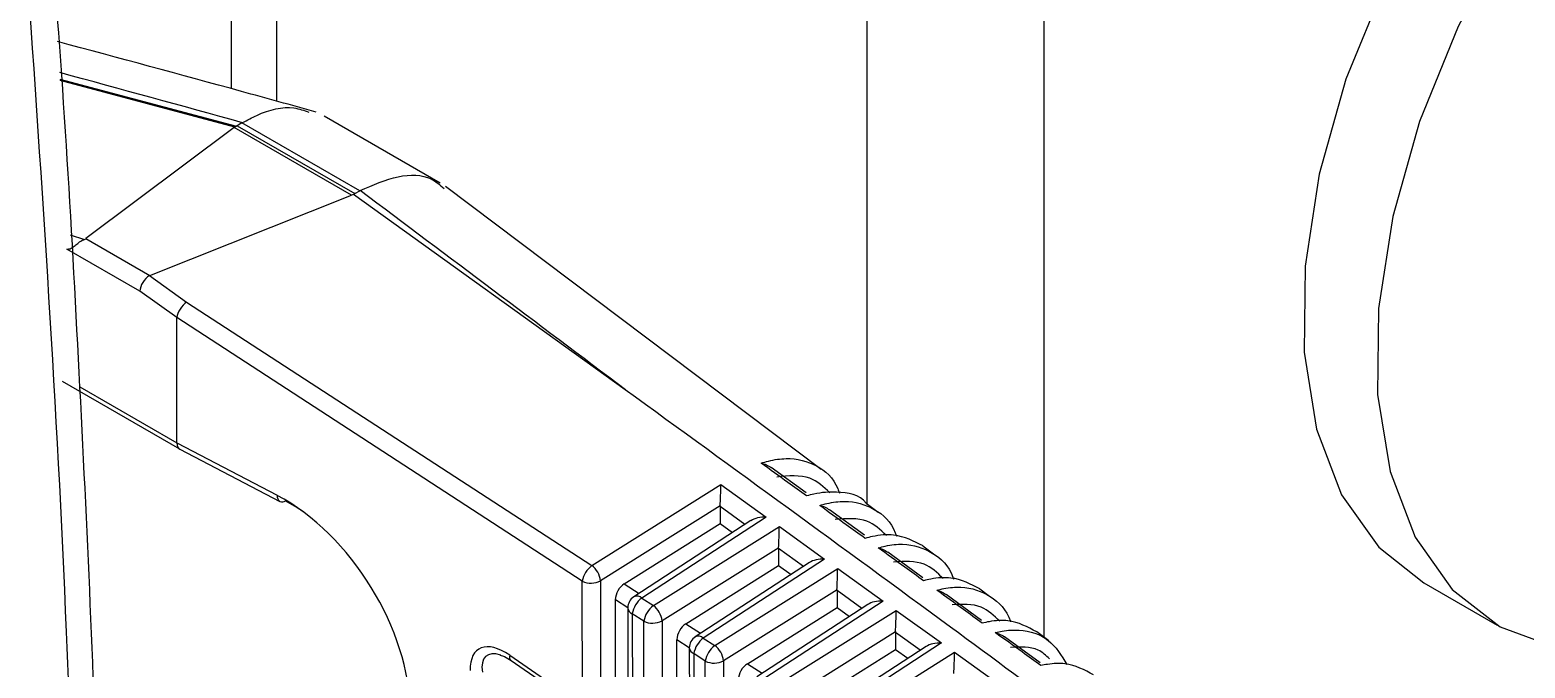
# Model space of a CAD drawing. Extents: x 6 to 134, y 3 to 97.
# Drawn here: x 100.025 to 101.147, y 75.274 to 75.753 of the extents above; entities that cross this region are included whole.
import ezdxf

# ---------------------------------------------------------------- set-up
doc = ezdxf.new("R2010")
doc.units = 0
doc.header["$MEASUREMENT"] = 0
doc.layers.add('OBJECT', color=7, linetype='CONTINUOUS')

msp = doc.modelspace()

# ---------------------------------------------------------------- linework, layer by layer
at = {"layer": 'OBJECT'}
for p, q in [((100.6533, 75.3971), (100.6533, 82.2536)), ((100.7862, 75.2971), (100.7862, 82.1769)), ((100.176, 75.7089), (100.176, 75.9098)), ((100.21, 75.6996), (100.21, 75.8902)), ((100.0472, 75.7161), (100.1797, 75.6808)), ((100.1786, 75.6801), (100.0473, 75.7151)), ((100.3326, 75.6382), (100.2456, 75.6883)), ((100.1781, 75.6798), (100.0667, 75.5965)), ((100.2662, 75.6291), (100.1781, 75.6798)), ((100.1797, 75.6808), (100.1786, 75.6801)), ((100.1839, 75.6833), (100.1802, 75.6812)), ((100.1802, 75.6812), (100.2686, 75.6303)), ((100.2723, 75.6324), (100.1839, 75.6833)), ((100.1146, 75.5689), (100.2662, 75.6291)), ((100.4716, 75.4831), (100.2676, 75.6296)), ((100.2686, 75.6303), (100.2723, 75.6324)), ((100.6187, 75.4232), (100.3366, 75.6355)), ((100.0549, 75.5993), (100.0656, 75.5959)), ((100.0667, 75.5965), (100.1146, 75.5689)), ((100.1072, 75.5571), (100.0524, 75.5886)), ((100.1144, 75.5688), (100.1423, 75.5488)), ((100.1349, 75.5372), (100.1072, 75.5571)), ((100.1423, 75.5488), (100.4465, 75.3512)), ((100.4393, 75.3395), (100.1349, 75.5372)), ((100.135, 75.4432), (100.1349, 75.5372)), ((100.0488, 75.4895), (100.1371, 75.4387)), ((100.0621, 75.4852), (100.135, 75.4432)), ((100.135, 75.4432), (100.2103, 75.4039)), ((100.1372, 75.4386), (100.2124, 75.3993)), ((100.6073, 75.4057), (100.5812, 75.4247)), ((100.4465, 75.3512), (100.5434, 75.4119)), ((100.5434, 75.4119), (100.5774, 75.3875)), ((100.5429, 75.396), (100.453, 75.3397)), ((100.5429, 75.3954), (100.5429, 75.3827)), ((100.5615, 75.382), (100.5429, 75.3954)), ((100.6512, 75.3739), (100.6249, 75.393)), ((100.6614, 75.3911), (100.6524, 75.3978)), ((100.4709, 75.3375), (100.5429, 75.3827)), ((100.5659, 75.3849), (100.4781, 75.3278)), ((100.5774, 75.3875), (100.484, 75.3268)), ((100.5429, 75.3827), (100.5522, 75.376)), ((100.4927, 75.3212), (100.5873, 75.3805)), ((100.5873, 75.3805), (100.6213, 75.3561)), ((100.5868, 75.3645), (100.4992, 75.3097)), ((100.5867, 75.364), (100.5867, 75.3512)), ((100.6054, 75.3506), (100.5867, 75.364)), ((100.6951, 75.342), (100.6687, 75.3612)), ((100.7041, 75.3589), (100.6951, 75.3657)), ((100.5171, 75.3075), (100.5867, 75.3512)), ((100.6098, 75.3535), (100.5242, 75.2978)), ((100.6213, 75.3561), (100.5302, 75.2968)), ((100.5388, 75.2912), (100.6311, 75.349)), ((100.5867, 75.3512), (100.5961, 75.3445)), ((100.6311, 75.349), (100.6651, 75.3246)), ((100.4394, 75.2465), (100.4393, 75.3395)), ((100.453, 75.3397), (100.4531, 75.2467)), ((100.4709, 75.3375), (100.482, 75.3303)), ((101.071, 75.3383), (101.1261, 75.3065)), ((100.4643, 75.2456), (100.4642, 75.3256)), ((100.4735, 75.3195), (100.4642, 75.3256)), ((100.484, 75.3268), (100.4927, 75.3212)), ((100.6306, 75.3331), (100.5454, 75.2797)), ((100.6306, 75.3325), (100.6306, 75.3197)), ((100.6492, 75.3191), (100.6306, 75.3325)), ((100.7391, 75.3101), (100.7125, 75.3295)), ((100.7451, 75.3281), (100.7378, 75.3335)), ((100.4735, 75.3194), (100.4736, 75.225)), ((100.4855, 75.3095), (100.4769, 75.3151)), ((100.4769, 75.3151), (100.477, 75.2207)), ((100.5633, 75.2775), (100.6306, 75.3197)), ((100.6536, 75.322), (100.5704, 75.2678)), ((100.6651, 75.3246), (100.5763, 75.2668)), ((100.585, 75.2612), (100.675, 75.3175)), ((100.6306, 75.3197), (100.6399, 75.3131)), ((100.675, 75.3175), (100.709, 75.2931)), ((100.4856, 75.2148), (100.4855, 75.3095)), ((100.4992, 75.3097), (100.4993, 75.215)), ((100.5171, 75.3075), (100.5282, 75.3004)), ((100.5105, 75.2139), (100.5104, 75.2956)), ((100.5197, 75.2895), (100.5104, 75.2956)), ((100.5302, 75.2968), (100.5388, 75.2912)), ((100.6744, 75.3016), (100.5916, 75.2497)), ((100.709, 75.2931), (100.6224, 75.2369)), ((100.6744, 75.301), (100.6744, 75.2883)), ((100.6931, 75.2877), (100.6744, 75.301)), ((100.783, 75.2781), (100.7563, 75.2977)), ((100.7895, 75.2946), (100.7805, 75.3014)), ((100.3849, 75.2839), (100.4394, 75.2465)), ((100.5197, 75.2894), (100.5198, 75.1933)), ((100.5317, 75.2795), (100.523, 75.2851)), ((100.523, 75.2851), (100.5231, 75.1891)), ((100.6095, 75.2475), (100.6744, 75.2883)), ((100.6975, 75.2905), (100.6165, 75.2379)), ((100.6312, 75.2312), (100.7188, 75.2861)), ((100.6744, 75.2883), (100.6837, 75.2816)), ((100.7188, 75.2861), (100.7528, 75.2617)), ((100.3859, 75.28), (100.4404, 75.2426)), ((100.5318, 75.1831), (100.5317, 75.2795)), ((100.5454, 75.2797), (100.5455, 75.1833)), ((100.5633, 75.2775), (100.5743, 75.2704))]:
    msp.add_line(p, q, dxfattribs=at)
at = {"layer": 'OBJECT', "flags": 128}
for points in [[(101.1716, 75.9792), (101.1224, 75.9211), (101.0786, 75.8565), (101.0417, 75.7875), (101.0126, 75.7161), (100.9925, 75.6448), (100.982, 75.5759), (100.9813, 75.5114), (100.9905, 75.4536), (101.0094, 75.4043), (101.0372, 75.365), (101.071, 75.3383)], [(101.2267, 75.9473), (101.1776, 75.8893), (101.1338, 75.8247), (101.0968, 75.7556), (101.0678, 75.6843), (101.0477, 75.613), (101.0371, 75.544), (101.0364, 75.4796), (101.0457, 75.4218), (101.0645, 75.3724), (101.0924, 75.3332), (101.1284, 75.3052), (101.1713, 75.2894), (101.2198, 75.2864), (101.2724, 75.2962), (101.3272, 75.3185), (101.3827, 75.3526), (101.3964, 75.3629)]]:
    msp.add_lwpolyline(points, dxfattribs=at)
at = {"layer": 'OBJECT'}
for centre, radius, start, end in [((100.215, 75.4032), 0.00468, 171.8211, 236.5711), ((100.2141, 75.4032), 0.00425, 246.7615, 303.6177), ((100.4575, 75.3364), 0.0184, 126.6338, 170.2782), ((100.4366, 75.338), 0.0165, 5.8983, 53.2746), ((100.446, 75.3535), 0.0155, 244.5829, 296.9547), ((100.4835, 75.3194), 0.01, 123.0352, 180.0622), ((100.495, 75.312), 0.0184, 126.6338, 170.2782), ((100.4803, 75.3228), 0.00545, 47.0064, 113.9719), ((100.4785, 75.3198), 0.00501, 185.012, 250.4464), ((100.5037, 75.3064), 0.0184, 126.6338, 170.2782), ((100.4828, 75.308), 0.0165, 5.8983, 53.2746), ((100.4922, 75.3235), 0.0155, 244.5829, 296.9547), ((100.5297, 75.2894), 0.01, 123.0352, 180.0622), ((100.5412, 75.282), 0.0184, 126.6338, 170.2782), ((100.5264, 75.2928), 0.00545, 47.0064, 113.9719), ((100.3886, 75.2828), 0.00392, 163.1555, 226.0349), ((100.5247, 75.2899), 0.00501, 185.012, 250.4464), ((100.5498, 75.2764), 0.0184, 126.6338, 170.2782), ((100.529, 75.278), 0.0165, 5.8983, 53.2746), ((100.5383, 75.2935), 0.0155, 244.5829, 296.9547)]:
    msp.add_arc(centre, radius, start, end, dxfattribs=at)
for centre, major_axis, ratio, start_param, end_param in [((98.4678, 74.9059), (5.7573, -1.2716), 0.198151, 1.312096, 1.336934), ((99.8634, 75.7656), (0.3233, -0.0739), 0.221449, 6.097225, 6.103742), ((99.8637, 75.7655), (0.3274, -0.0717), 0.201693, 6.058952, 6.065463), ((99.8673, 75.7676), (0.3274, -0.0717), 0.201693, 6.065463, 6.069667), ((100.9603, 75.134), (0.6997, -0.4909), 0.108843, 3.05711, 3.070199), ((100.9598, 75.1343), (0.6944, -0.4931), 0.104694, 3.093637, 3.106728), ((100.9635, 75.1364), (0.6944, -0.4931), 0.104694, 3.090296, 3.093637), ((95.9673, 76.827), (13.537, -9.6303), 0.094718, 1.299662, 1.315174), ((100.0405, 75.6036), (0.0269, -0.0062), 0.221449, 5.956623, 6.097225), ((100.1143, 75.5611), (0.00542, 0.00841), 0.541883, 0.864153, 2.38259), ((100.1724, 75.5277), (0.0583, -0.0409), 0.108843, 3.070199, 3.096379), ((100.1418, 75.5414), (0.00564, 0.00826), 0.489088, 0.879924, 2.392006), ((100.2759, 75.4451), (0.141, -0.0922), 0.040881, 3.162041, 3.168396), ((100.1419, 75.4474), (0.00481, 0.00877), 0.561383, 2.344108, 3.15297), ((100.2097, 75.2935), (-0.0726, 0.1139), 0.608978, 3.905358, 5.468558), ((100.5429, 75.4045), (0.0004, 0.012), 0.026308, 3.925937, 5.374273), ((100.2164, 75.2978), (-0.0676, 0.1053), 0.603786, 5.317784, 5.466937), ((100.55, 75.3995), (0.00502, 0.00869), 0.583741, 2.281694, 2.351795), ((100.5769, 75.3801), (0.014, -0.0003), 0.527442, 1.548549, 2.484302), ((100.5868, 75.3731), (0.0004, 0.012), 0.026308, 3.925937, 5.374273), ((100.5939, 75.368), (0.00502, 0.00869), 0.583741, 2.281694, 2.351795), ((100.6208, 75.3487), (0.014, -0.0003), 0.527442, 1.548549, 2.484302), ((100.6306, 75.3416), (0.0004, 0.012), 0.026308, 3.925937, 5.374273), ((100.4713, 75.3296), (0.00502, 0.00866), 0.587414, 0.838779, 2.350861), ((100.6377, 75.3365), (0.00502, 0.00869), 0.583741, 2.281694, 2.351795), ((100.6646, 75.3172), (0.014, -0.0003), 0.527442, 1.548549, 2.484302), ((100.6745, 75.3101), (0.0004, 0.012), 0.026308, 3.925937, 5.374273), ((100.5175, 75.2996), (0.00502, 0.00866), 0.587414, 0.838779, 2.350861), ((100.3906, 75.242), (-0.0289, 0.0466), 0.443449, 5.494018, 6.905544), ((100.6816, 75.3051), (0.00502, 0.00869), 0.583741, 2.281694, 2.351795), ((100.7085, 75.2857), (0.014, -0.0003), 0.527442, 1.548549, 2.484302), ((100.3973, 75.2463), (-0.0302, 0.037), 0.376424, 5.756242, 6.859874), ((100.7183, 75.2787), (0.0004, 0.012), 0.026308, 3.925937, 5.374273), ((100.5637, 75.2696), (0.00502, 0.00866), 0.587414, 0.838779, 2.350861)]:
    msp.add_ellipse(centre, major_axis=major_axis, ratio=ratio, start_param=start_param, end_param=end_param, dxfattribs=at)
for points, knots in [([(100.0789, 74.94), (100.0783, 75.0091), (100.0764, 75.1967), (100.0623, 75.4946), (100.0493, 75.7255), (100.0391, 75.8388), (100.0389, 75.8408)], [0, 0, 0, 0, 0.225668, 0.612173, 0.993157, 1, 1, 1, 1]), ([(100.0629, 74.9161), (100.0602, 75.0451), (100.0538, 75.3446), (100.0339, 75.6358), (100.0225, 75.8015)], [0, 0, 0, 0, 0.430633, 1, 1, 1, 1]), ([(100.2396, 75.6914), (100.221, 75.6966), (100.1565, 75.7144), (100.0915, 75.7319), (100.0454, 75.7443)], [0, 0, 0, 0, 0.289696, 1, 1, 1, 1]), ([(100.1843, 75.6835), (100.1879, 75.6854), (100.2008, 75.6923), (100.2189, 75.6969), (100.2305, 75.6926), (100.2341, 75.6913)], [0, 0, 0, 0, 0.20813, 0.74991, 1, 1, 1, 1]), ([(100.2726, 75.6325), (100.2822, 75.6367), (100.3015, 75.645), (100.3236, 75.6445), (100.3325, 75.6368), (100.3356, 75.6342)], [0, 0, 0, 0, 0.396308, 0.792612, 1, 1, 1, 1]), ([(100.0524, 75.5886), (100.0535, 75.5887), (100.0553, 75.5887), (100.058, 75.5907), (100.0606, 75.593), (100.0631, 75.5949), (100.0649, 75.5956), (100.0656, 75.5959)], [0, 0, 0, 0, 0.2815032, 0.4771486, 0.6724629, 0.8784622, 1, 1, 1, 1]), ([(100.9648, 75.1205), (100.9609, 75.1234), (100.9411, 75.1381), (100.8583, 75.1997), (100.6986, 75.3181), (100.5532, 75.4239), (100.4716, 75.4831)], [0, 0, 0, 0, 0.024148, 0.120739, 0.507103, 1, 1, 1, 1]), ([(100.5736, 75.428), (100.5754, 75.4286), (100.5819, 75.4305), (100.5969, 75.4326), (100.6159, 75.4276), (100.6287, 75.4164), (100.632, 75.4066), (100.6324, 75.4054)], [0, 0, 0, 0, 0.071488, 0.247753, 0.599661, 0.951894, 1, 1, 1, 1]), ([(100.6077, 75.4034), (100.603, 75.4068), (100.5916, 75.415), (100.5803, 75.4232), (100.5736, 75.428)], [0, 0, 0, 0, 0.412557, 1, 1, 1, 1]), ([(100.5736, 75.428), (100.5736, 75.428), (100.575, 75.4277), (100.5778, 75.427), (100.58, 75.4255), (100.5812, 75.4247)], [0, 0, 0, 0, 0.015185, 0.491556, 1, 1, 1, 1]), ([(100.6251, 75.4058), (100.6205, 75.4102), (100.6101, 75.42), (100.5942, 75.4185), (100.5853, 75.4176)], [0, 0, 0, 0, 0.44325, 1, 1, 1, 1]), ([(100.6526, 75.398), (100.6526, 75.398), (100.6476, 75.4046), (100.6333, 75.4067), (100.6174, 75.4061), (100.6095, 75.4039), (100.6077, 75.4034)], [0, 0, 0, 0, 0.003316, 0.544962, 0.892351, 1, 1, 1, 1]), ([(100.6176, 75.3962), (100.6194, 75.3968), (100.6257, 75.3986), (100.6406, 75.4004), (100.6594, 75.3949), (100.6718, 75.3836), (100.6749, 75.3741), (100.6752, 75.3733)], [0, 0, 0, 0, 0.071462, 0.250387, 0.607643, 0.965239, 1, 1, 1, 1]), ([(100.6516, 75.3716), (100.6469, 75.375), (100.6356, 75.3832), (100.6242, 75.3914), (100.6176, 75.3962)], [0, 0, 0, 0, 0.412528, 1, 1, 1, 1]), ([(100.6176, 75.3962), (100.6176, 75.3962), (100.6188, 75.396), (100.6216, 75.3953), (100.6237, 75.3938), (100.6249, 75.393)], [0, 0, 0, 0, 0.0155068, 0.4586861, 1, 1, 1, 1]), ([(100.6676, 75.3737), (100.6631, 75.378), (100.6531, 75.3876), (100.6377, 75.3864), (100.6292, 75.3857)], [0, 0, 0, 0, 0.447384, 1, 1, 1, 1]), ([(100.6952, 75.3659), (100.6883, 75.3695), (100.677, 75.3753), (100.6609, 75.374), (100.6535, 75.3721), (100.6516, 75.3716)], [0, 0, 0, 0, 0.553156, 0.891223, 1, 1, 1, 1]), ([(100.6615, 75.3645), (100.6633, 75.365), (100.6696, 75.3667), (100.6844, 75.3681), (100.7029, 75.3622), (100.7149, 75.3508), (100.7179, 75.3416), (100.718, 75.3411)], [0, 0, 0, 0, 0.0714437, 0.2531524, 0.6160088, 0.9792216, 1, 1, 1, 1]), ([(100.6956, 75.3398), (100.6909, 75.3432), (100.6795, 75.3514), (100.6682, 75.3597), (100.6615, 75.3645)], [0, 0, 0, 0, 0.412497, 1, 1, 1, 1]), ([(100.6615, 75.3645), (100.6615, 75.3645), (100.6627, 75.3642), (100.6653, 75.3635), (100.6675, 75.3621), (100.6687, 75.3612)], [0, 0, 0, 0, 0.015851, 0.423518, 1, 1, 1, 1]), ([(100.7102, 75.3415), (100.7058, 75.3458), (100.6961, 75.3552), (100.6812, 75.3543), (100.673, 75.3538)], [0, 0, 0, 0, 0.45183, 1, 1, 1, 1]), ([(100.7379, 75.3337), (100.731, 75.3373), (100.7201, 75.343), (100.7045, 75.3419), (100.6974, 75.3403), (100.6956, 75.3398)], [0, 0, 0, 0, 0.562864, 0.890193, 1, 1, 1, 1]), ([(100.7055, 75.3327), (100.7072, 75.3331), (100.7135, 75.3347), (100.7281, 75.3358), (100.7464, 75.3295), (100.758, 75.318), (100.7608, 75.3091), (100.7608, 75.3089)], [0, 0, 0, 0, 0.071435, 0.256061, 0.62479, 0.993891, 1, 1, 1, 1]), ([(100.7396, 75.308), (100.7349, 75.3114), (100.7235, 75.3196), (100.7121, 75.3279), (100.7055, 75.3327)], [0, 0, 0, 0, 0.412464, 1, 1, 1, 1]), ([(100.7055, 75.3327), (100.7055, 75.3327), (100.7065, 75.3325), (100.7091, 75.3317), (100.7112, 75.3303), (100.7125, 75.3295)], [0, 0, 0, 0, 0.0162198, 0.3858597, 1, 1, 1, 1]), ([(100.7527, 75.3094), (100.7484, 75.3136), (100.739, 75.3228), (100.7247, 75.3222), (100.7169, 75.3218)], [0, 0, 0, 0, 0.456624, 1, 1, 1, 1]), ([(100.7805, 75.3014), (100.7737, 75.3051), (100.7632, 75.3107), (100.748, 75.3099), (100.7413, 75.3084), (100.7396, 75.308)], [0, 0, 0, 0, 0.573487, 0.889092, 1, 1, 1, 1]), ([(100.7494, 75.3009), (100.7511, 75.3013), (100.7573, 75.3027), (100.7717, 75.3034), (100.7905, 75.2976), (100.799, 75.2837), (100.8032, 75.2769)], [0, 0, 0, 0, 0.071937, 0.260944, 0.63847, 1, 1, 1, 1]), ([(100.7835, 75.2762), (100.7788, 75.2796), (100.7675, 75.2878), (100.7561, 75.296), (100.7494, 75.3009)], [0, 0, 0, 0, 0.41243, 1, 1, 1, 1]), ([(100.7494, 75.3009), (100.7495, 75.3008), (100.7503, 75.3006), (100.7528, 75.2999), (100.7549, 75.2986), (100.7563, 75.2977)], [0, 0, 0, 0, 0.016616, 0.345492, 1, 1, 1, 1]), ([(100.3778, 75.284), (100.3788, 75.2837), (100.3812, 75.283), (100.3842, 75.2811), (100.3859, 75.28)], [0, 0, 0, 0, 0.439981, 1, 1, 1, 1]), ([(100.7901, 75.2812), (100.7874, 75.2837), (100.7798, 75.2908), (100.7682, 75.2902), (100.7607, 75.2898)], [0, 0, 0, 0, 0.349112, 1, 1, 1, 1]), ([(100.8232, 75.2692), (100.8164, 75.2728), (100.8062, 75.2784), (100.7915, 75.2777), (100.7852, 75.2765), (100.7835, 75.2762)], [0, 0, 0, 0, 0.5851176, 0.8879129, 1, 1, 1, 1])]:
    msp.add_open_spline(points, degree=3, knots=knots, dxfattribs=at)

doc.saveas('drawing.dxf')
